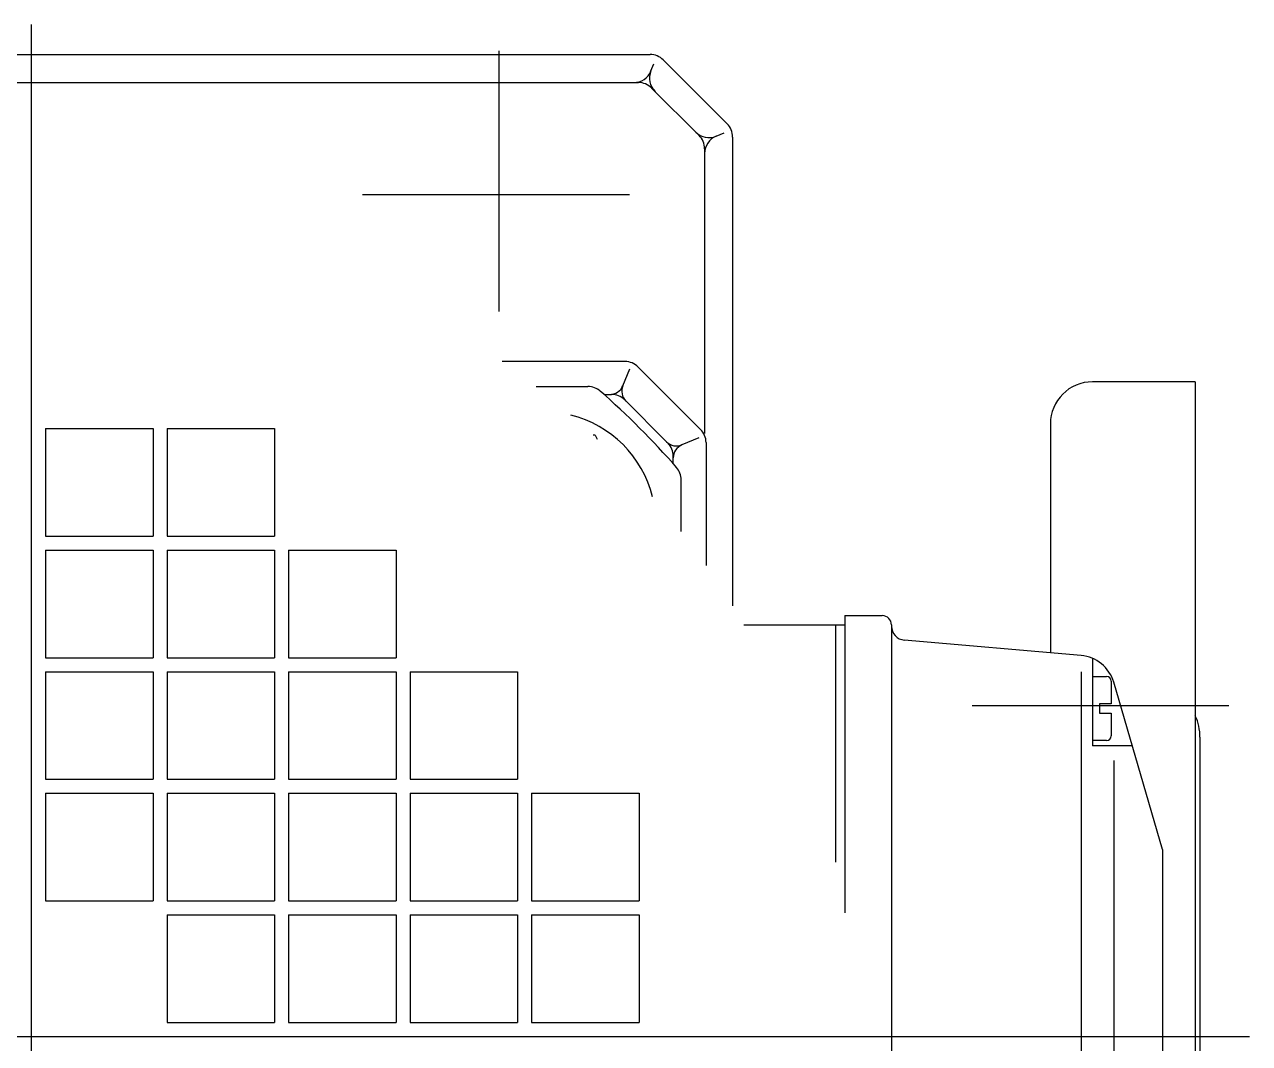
# Model space of a CAD drawing. Extents: x 226317 to 226469, y 8188101 to 8188260.
# Drawn here: x 226391.6884 to 226391.8195, y 8188233.8624 to 8188233.9713 of the extents above; entities that cross this region are included whole.
import ezdxf

# ---------------------------------------------------------------- set-up
doc = ezdxf.new("R2010")
doc.units = 0
doc.header["$LTSCALE"] = 15
doc.layers.get('0').update_dxf_attribs({"color": 250})
doc.layers.add('A-SANITARIOS', color=250, linetype='Continuous')

# ---------------------------------------------------------------- blocks, each defined once
blk = doc.blocks.new('BOMBAS-28.02.2025')
at = {"layer": 'A-SANITARIOS', "color": 8}
for p, q in [((2.172102834039833, -9.155586393550038, -9.617525271273668e-07), (2.172102834039833, -8.938282316550612, -9.617525271273668e-07)), ((2.172102834039833, -9.155586393550038, -9.617525271273668e-07), (2.172102834039833, -8.938282316550612, -9.617525271273668e-07)), ((2.222102832922246, -8.941088194027543, -9.617525271273668e-07), (2.222102832922246, -8.968959471210837, -9.617525271273668e-07)), ((2.222102832922246, -8.941088194027543, -9.617525271273668e-07), (2.222102832922246, -8.968959471210837, -9.617525271273668e-07)), ((2.105933398881461, -8.941486112773418, -9.617525271273668e-07), (2.238275195413735, -8.941486112773418, -9.617525271273668e-07)), ((2.105933398881461, -8.941486112773418, -9.617525271273668e-07), (2.238275195413735, -8.941486112773418, -9.617525271273668e-07)), ((2.238369888567831, -8.943251201882958, -9.617525271273668e-07), (2.238688209035899, -8.94248273409903, -9.617525271273668e-07)), ((2.238369888567831, -8.943251201882958, -9.617525271273668e-07), (2.238688209035899, -8.94248273409903, -9.617525271273668e-07)), ((2.239687033870723, -8.942073373124003, -9.617525271273668e-07), (2.246515809500124, -8.948901975527406, -9.617525271273668e-07)), ((2.239687033870723, -8.942073373124003, -9.617525271273668e-07), (2.246515809500124, -8.948901975527406, -9.617525271273668e-07)), ((2.107175585755613, -8.944486113265157, -9.617525271273668e-07), (2.237032032513525, -8.944486113265157, -9.617525271273668e-07)), ((2.107175585755613, -8.944486113265157, -9.617525271273668e-07), (2.237032032513525, -8.944486113265157, -9.617525271273668e-07)), ((2.238444459566381, -8.945073414593935, -9.617525271273668e-07), (2.243516066053417, -8.950144888833165, -9.617525271273668e-07)), ((2.238444459566381, -8.945073414593935, -9.617525271273668e-07), (2.243516066053417, -8.950144888833165, -9.617525271273668e-07)), ((2.245336065941956, -8.95021802186966, -9.617525271273668e-07), (2.246211896592285, -8.949855234473944, -9.617525271273668e-07)), ((2.245336065941956, -8.95021802186966, -9.617525271273668e-07), (2.246211896592285, -8.949855234473944, -9.617525271273668e-07)), ((2.247102833294775, -8.950314696878195, -9.617525271273668e-07), (2.247102833294775, -9.000453520566225, -9.617525271273668e-07)), ((2.247102833294775, -8.950314696878195, -9.617525271273668e-07), (2.247102833294775, -9.000453520566225, -9.617525271273668e-07)), ((2.244102832803037, -8.9515575543046, -9.617525271273668e-07), (2.244102832803037, -8.981996428221464, -9.617525271273668e-07)), ((2.244102832803037, -8.9515575543046, -9.617525271273668e-07), (2.244102832803037, -8.981996428221464, -9.617525271273668e-07)), ((2.236082081624772, -8.956486113369465, -9.617525271273668e-07), (2.207518362381961, -8.956486113369465, -9.617525271273668e-07)), ((2.236082081624772, -8.956486113369465, -9.617525271273668e-07), (2.207518362381961, -8.956486113369465, -9.617525271273668e-07)), ((2.235601610445883, -8.97432260029018, -9.617525271273668e-07), (2.222465869912412, -8.97432260029018, -9.617525271273668e-07)), ((2.235601610445883, -8.97432260029018, -9.617525271273668e-07), (2.222465869912412, -8.97432260029018, -9.617525271273668e-07)), ((2.235357933619525, -8.976909937337041, -9.617525271273668e-07), (2.2361027104198, -8.975111916661263, -9.617525271273668e-07)), ((2.235357933619525, -8.976909937337041, -9.617525271273668e-07), (2.2361027104198, -8.975111916661263, -9.617525271273668e-07)), ((2.243680066370871, -8.981573762372136, -9.617525271273668e-07), (2.237015205377247, -8.974908901378512, -9.617525271273668e-07)), ((2.243680066370871, -8.981573762372136, -9.617525271273668e-07), (2.237015205377247, -8.974908901378512, -9.617525271273668e-07)), ((2.296604298928287, -8.976486204192042, -9.617525271273668e-07), (2.285604300850537, -8.976486204192042, -9.617525271273668e-07)), ((2.296604298928287, -8.976486204192042, -9.617525271273668e-07), (2.285604300850537, -8.976486204192042, -9.617525271273668e-07)), ((2.296604298928287, -8.976486204192042, -9.617525271273668e-07), (2.296604298928287, -9.116486020386219, -9.617525271273668e-07)), ((2.296604298928287, -8.976486204192042, -9.617525271273668e-07), (2.296604298928287, -9.116486020386219, -9.617525271273668e-07)), ((2.226082079985645, -8.976986113935709, -9.617525271273668e-07), (2.23163066332927, -8.976986113935709, -9.617525271273668e-07)), ((2.226082079985645, -8.976986113935709, -9.617525271273668e-07), (2.23163066332927, -8.976986113935709, -9.617525271273668e-07)), ((2.23334795323899, -8.977836119011045, -9.617525271273668e-07), (2.234147022420075, -8.977836119011045, -9.617525271273668e-07)), ((2.23334795323899, -8.977836119011045, -9.617525271273668e-07), (2.234147022420075, -8.977836119011045, -9.617525271273668e-07)), ((2.235560250410344, -8.978422682732344, -9.617525271273668e-07), (2.240043970698025, -8.982906406745315, -9.617525271273668e-07)), ((2.235560250410344, -8.978422682732344, -9.617525271273668e-07), (2.240043970698025, -8.982906406745315, -9.617525271273668e-07)), ((2.17360283335438, -8.981486113741994, -9.617525271273668e-07), (2.185102834308054, -8.981486113741994, -9.617525271273668e-07)), ((2.17360283335438, -8.981486113741994, -9.617525271273668e-07), (2.17360283335438, -8.992986112833023, -9.617525271273668e-07)), ((2.17360283335438, -8.981486113741994, -9.617525271273668e-07), (2.185102834308054, -8.981486113741994, -9.617525271273668e-07)), ((2.17360283335438, -8.981486113741994, -9.617525271273668e-07), (2.17360283335438, -8.992986112833023, -9.617525271273668e-07)), ((2.185102834308054, -8.981486113741994, -9.617525271273668e-07), (2.185102834308054, -8.992986112833023, -9.617525271273668e-07)), ((2.185102834308054, -8.981486113741994, -9.617525271273668e-07), (2.185102834308054, -8.992986112833023, -9.617525271273668e-07)), ((2.186602833622601, -8.981486113741994, -9.617525271273668e-07), (2.198102834576275, -8.981486113741994, -9.617525271273668e-07)), ((2.186602833622601, -8.981486113741994, -9.617525271273668e-07), (2.186602833622601, -8.992986112833023, -9.617525271273668e-07)), ((2.186602833622601, -8.981486113741994, -9.617525271273668e-07), (2.198102834576275, -8.981486113741994, -9.617525271273668e-07)), ((2.186602833622601, -8.981486113741994, -9.617525271273668e-07), (2.186602833622601, -8.992986112833023, -9.617525271273668e-07)), ((2.198102834576275, -8.981486113741994, -9.617525271273668e-07), (2.198102834576275, -8.992986112833023, -9.617525271273668e-07)), ((2.198102834576275, -8.981486113741994, -9.617525271273668e-07), (2.198102834576275, -8.992986112833023, -9.617525271273668e-07)), ((2.281104299181607, -8.98098599165678, -9.617525271273668e-07), (2.281104299181607, -9.005464689806104, -9.617525271273668e-07)), ((2.281104299181607, -8.98098599165678, -9.617525271273668e-07), (2.281104299181607, -9.005464689806104, -9.617525271273668e-07)), ((2.232387258613016, -8.982185881584883, -9.617525271273668e-07), (2.232181693369057, -8.982185881584883, -9.617525271273668e-07)), ((2.232387258613016, -8.982185881584883, -9.617525271273668e-07), (2.232181693369057, -8.982185881584883, -9.617525271273668e-07)), ((2.232387154304888, -8.98218590579927, -9.617525271273668e-07), (2.232631483057048, -8.982609087601304, -9.617525271273668e-07)), ((2.232387154304888, -8.98218590579927, -9.617525271273668e-07), (2.232631483057048, -8.982609087601304, -9.617525271273668e-07)), ((2.24348284577718, -8.982483780011535, -9.617525271273668e-07), (2.241679073253181, -8.983230931684375, -9.617525271273668e-07)), ((2.24348284577718, -8.982483780011535, -9.617525271273668e-07), (2.241679073253181, -8.983230931684375, -9.617525271273668e-07)), ((2.244266162568238, -8.98298736475408, -9.617525271273668e-07), (2.244266162568238, -8.996122892946005, -9.617525271273668e-07)), ((2.244266162568238, -8.98298736475408, -9.617525271273668e-07), (2.244266162568238, -8.996122892946005, -9.617525271273668e-07)), ((2.24075273697963, -8.985241057351232, -9.617525271273668e-07), (2.24075273697963, -8.98444277793169, -9.617525271273668e-07)), ((2.24075273697963, -8.985241057351232, -9.617525271273668e-07), (2.24075273697963, -8.98444277793169, -9.617525271273668e-07)), ((2.241600883135106, -8.992504423484206, -9.617525271273668e-07), (2.241600883135106, -8.986957151442766, -9.617525271273668e-07)), ((2.241600883135106, -8.992504423484206, -9.617525271273668e-07), (2.241600883135106, -8.986957151442766, -9.617525271273668e-07)), ((2.17360283335438, -8.992986112833023, -9.617525271273668e-07), (2.185102834308054, -8.992986112833023, -9.617525271273668e-07)), ((2.17360283335438, -8.992986112833023, -9.617525271273668e-07), (2.185102834308054, -8.992986112833023, -9.617525271273668e-07)), ((2.186602833622601, -8.992986112833023, -9.617525271273668e-07), (2.198102834576275, -8.992986112833023, -9.617525271273668e-07)), ((2.186602833622601, -8.992986112833023, -9.617525271273668e-07), (2.198102834576275, -8.992986112833023, -9.617525271273668e-07)), ((2.17360283335438, -8.99448611214757, -9.617525271273668e-07), (2.185102834308054, -8.99448611214757, -9.617525271273668e-07)), ((2.17360283335438, -8.99448611214757, -9.617525271273668e-07), (2.17360283335438, -9.005986113101244, -9.617525271273668e-07)), ((2.17360283335438, -8.99448611214757, -9.617525271273668e-07), (2.185102834308054, -8.99448611214757, -9.617525271273668e-07)), ((2.17360283335438, -8.99448611214757, -9.617525271273668e-07), (2.17360283335438, -9.005986113101244, -9.617525271273668e-07)), ((2.185102834308054, -8.99448611214757, -9.617525271273668e-07), (2.185102834308054, -9.005986113101244, -9.617525271273668e-07)), ((2.185102834308054, -8.99448611214757, -9.617525271273668e-07), (2.185102834308054, -9.005986113101244, -9.617525271273668e-07)), ((2.186602833622601, -8.99448611214757, -9.617525271273668e-07), (2.198102834576275, -8.99448611214757, -9.617525271273668e-07)), ((2.186602833622601, -8.99448611214757, -9.617525271273668e-07), (2.186602833622601, -9.005986113101244, -9.617525271273668e-07)), ((2.186602833622601, -8.99448611214757, -9.617525271273668e-07), (2.198102834576275, -8.99448611214757, -9.617525271273668e-07)), ((2.186602833622601, -8.99448611214757, -9.617525271273668e-07), (2.186602833622601, -9.005986113101244, -9.617525271273668e-07)), ((2.198102834576275, -8.99448611214757, -9.617525271273668e-07), (2.198102834576275, -9.005986113101244, -9.617525271273668e-07)), ((2.198102834576275, -8.99448611214757, -9.617525271273668e-07), (2.198102834576275, -9.005986113101244, -9.617525271273668e-07)), ((2.199602833890822, -8.99448611214757, -9.617525271273668e-07), (2.211102832981851, -8.99448611214757, -9.617525271273668e-07)), ((2.199602833890822, -8.99448611214757, -9.617525271273668e-07), (2.199602833890822, -9.005986113101244, -9.617525271273668e-07)), ((2.199602833890822, -8.99448611214757, -9.617525271273668e-07), (2.211102832981851, -8.99448611214757, -9.617525271273668e-07)), ((2.199602833890822, -8.99448611214757, -9.617525271273668e-07), (2.199602833890822, -9.005986113101244, -9.617525271273668e-07)), ((2.211102832981851, -8.99448611214757, -9.617525271273668e-07), (2.211102832981851, -9.005986113101244, -9.617525271273668e-07)), ((2.211102832981851, -8.99448611214757, -9.617525271273668e-07), (2.211102832981851, -9.005986113101244, -9.617525271273668e-07)), ((2.259102833399083, -9.001486144959927, -9.617525271273668e-07), (2.263102834054735, -9.001486144959927, -9.617525271273668e-07)), ((2.259102833399083, -9.001486144959927, -9.617525271273668e-07), (2.259102833399083, -9.03325735218823, -9.617525271273668e-07)), ((2.259102833399083, -9.001486144959927, -9.617525271273668e-07), (2.263102834054735, -9.001486144959927, -9.617525271273668e-07)), ((2.259102833399083, -9.001486144959927, -9.617525271273668e-07), (2.259102833399083, -9.03325735218823, -9.617525271273668e-07)), ((2.248313038551714, -9.002486143261194, -9.617525271273668e-07), (2.259102833399083, -9.002486143261194, -9.617525271273668e-07)), ((2.248313038551714, -9.002486143261194, -9.617525271273668e-07), (2.259102833399083, -9.002486143261194, -9.617525271273668e-07)), ((2.258102833235171, -9.002486143261194, -9.617525271273668e-07), (2.258102833235171, -9.027831632643938, -9.617525271273668e-07)), ((2.258102833235171, -9.002486143261194, -9.617525271273668e-07), (2.258102833235171, -9.027831632643938, -9.617525271273668e-07)), ((2.264102834218647, -9.002486113458872, -9.617525271273668e-07), (2.264102834218647, -9.002611113712192, -9.617525271273668e-07)), ((2.264102834218647, -9.002486113458872, -9.617525271273668e-07), (2.264102834218647, -9.002611113712192, -9.617525271273668e-07)), ((2.264102834218647, -9.002611113712192, -9.617525271273668e-07), (2.264102834218647, -9.09036135673523, -9.617525271273668e-07)), ((2.264102834218647, -9.002611113712192, -9.617525271273668e-07), (2.264102834218647, -9.09036135673523, -9.617525271273668e-07)), ((2.284378713869955, -9.005749380216002, -9.617525271273668e-07), (2.265473010891583, -9.004105407744646, -9.617525271273668e-07)), ((2.284378713869955, -9.005749380216002, -9.617525271273668e-07), (2.265473010891583, -9.004105407744646, -9.617525271273668e-07)), ((2.17360283335438, -9.005986113101244, -9.617525271273668e-07), (2.185102834308054, -9.005986113101244, -9.617525271273668e-07)), ((2.17360283335438, -9.005986113101244, -9.617525271273668e-07), (2.185102834308054, -9.005986113101244, -9.617525271273668e-07)), ((2.186602833622601, -9.005986113101244, -9.617525271273668e-07), (2.198102834576275, -9.005986113101244, -9.617525271273668e-07)), ((2.186602833622601, -9.005986113101244, -9.617525271273668e-07), (2.198102834576275, -9.005986113101244, -9.617525271273668e-07)), ((2.199602833890822, -9.005986113101244, -9.617525271273668e-07), (2.211102832981851, -9.005986113101244, -9.617525271273668e-07)), ((2.199602833890822, -9.005986113101244, -9.617525271273668e-07), (2.211102832981851, -9.005986113101244, -9.617525271273668e-07)), ((2.285602833086159, -9.006055694073439, -9.617525271273668e-07), (2.285602833086159, -9.015422880649567, -9.617525271273668e-07)), ((2.285602833086159, -9.006055694073439, -9.617525271273668e-07), (2.285602833086159, -9.015422880649567, -9.617525271273668e-07)), ((2.17360283335438, -9.00748611241579, -9.617525271273668e-07), (2.185102834308054, -9.00748611241579, -9.617525271273668e-07)), ((2.17360283335438, -9.00748611241579, -9.617525271273668e-07), (2.17360283335438, -9.018986113369465, -9.617525271273668e-07)), ((2.17360283335438, -9.00748611241579, -9.617525271273668e-07), (2.185102834308054, -9.00748611241579, -9.617525271273668e-07)), ((2.17360283335438, -9.00748611241579, -9.617525271273668e-07), (2.17360283335438, -9.018986113369465, -9.617525271273668e-07)), ((2.185102834308054, -9.00748611241579, -9.617525271273668e-07), (2.185102834308054, -9.018986113369465, -9.617525271273668e-07)), ((2.185102834308054, -9.00748611241579, -9.617525271273668e-07), (2.185102834308054, -9.018986113369465, -9.617525271273668e-07)), ((2.186602833622601, -9.00748611241579, -9.617525271273668e-07), (2.198102834576275, -9.00748611241579, -9.617525271273668e-07)), ((2.186602833622601, -9.00748611241579, -9.617525271273668e-07), (2.186602833622601, -9.018986113369465, -9.617525271273668e-07)), ((2.186602833622601, -9.00748611241579, -9.617525271273668e-07), (2.198102834576275, -9.00748611241579, -9.617525271273668e-07)), ((2.186602833622601, -9.00748611241579, -9.617525271273668e-07), (2.186602833622601, -9.018986113369465, -9.617525271273668e-07)), ((2.198102834576275, -9.00748611241579, -9.617525271273668e-07), (2.198102834576275, -9.018986113369465, -9.617525271273668e-07)), ((2.198102834576275, -9.00748611241579, -9.617525271273668e-07), (2.198102834576275, -9.018986113369465, -9.617525271273668e-07)), ((2.199602833890822, -9.00748611241579, -9.617525271273668e-07), (2.211102832981851, -9.00748611241579, -9.617525271273668e-07)), ((2.199602833890822, -9.00748611241579, -9.617525271273668e-07), (2.199602833890822, -9.018986113369465, -9.617525271273668e-07)), ((2.199602833890822, -9.00748611241579, -9.617525271273668e-07), (2.211102832981851, -9.00748611241579, -9.617525271273668e-07)), ((2.199602833890822, -9.00748611241579, -9.617525271273668e-07), (2.199602833890822, -9.018986113369465, -9.617525271273668e-07)), ((2.211102832981851, -9.00748611241579, -9.617525271273668e-07), (2.211102832981851, -9.018986113369465, -9.617525271273668e-07)), ((2.211102832981851, -9.00748611241579, -9.617525271273668e-07), (2.211102832981851, -9.018986113369465, -9.617525271273668e-07)), ((2.212602834159043, -9.00748611241579, -9.617525271273668e-07), (2.224102833250072, -9.00748611241579, -9.617525271273668e-07)), ((2.212602834159043, -9.00748611241579, -9.617525271273668e-07), (2.212602834159043, -9.018986113369465, -9.617525271273668e-07)), ((2.212602834159043, -9.00748611241579, -9.617525271273668e-07), (2.224102833250072, -9.00748611241579, -9.617525271273668e-07)), ((2.212602834159043, -9.00748611241579, -9.617525271273668e-07), (2.212602834159043, -9.018986113369465, -9.617525271273668e-07)), ((2.224102833250072, -9.00748611241579, -9.617525271273668e-07), (2.224102833250072, -9.018986113369465, -9.617525271273668e-07)), ((2.224102833250072, -9.00748611241579, -9.617525271273668e-07), (2.224102833250072, -9.018986113369465, -9.617525271273668e-07)), ((2.284378468000796, -9.007501523941755, -9.617525271273668e-07), (2.284378468000796, -9.085781065747142, -9.617525271273668e-07)), ((2.284378468000796, -9.007501523941755, -9.617525271273668e-07), (2.284378468000796, -9.085781065747142, -9.617525271273668e-07)), ((2.285602833086159, -9.007992887869477, -9.617525271273668e-07), (2.287111134210136, -9.007992887869477, -9.617525271273668e-07)), ((2.285602833086159, -9.007992887869477, -9.617525271273668e-07), (2.287111134210136, -9.007992887869477, -9.617525271273668e-07)), ((2.28761113336077, -9.008492888882756, -9.617525271273668e-07), (2.28761113336077, -9.010922880843282, -9.617525271273668e-07)), ((2.28761113336077, -9.008492888882756, -9.617525271273668e-07), (2.28761113336077, -9.010922880843282, -9.617525271273668e-07)), ((2.293102833384182, -9.02648625895381, -9.617525271273668e-07), (2.287871078529861, -9.008611090481281, -9.617525271273668e-07)), ((2.293102833384182, -9.02648625895381, -9.617525271273668e-07), (2.287871078529861, -9.008611090481281, -9.617525271273668e-07)), ((2.300195609161165, -9.01113073527813, -9.617525271273668e-07), (2.272736622893717, -9.01113073527813, -9.617525271273668e-07)), ((2.300195609161165, -9.01113073527813, -9.617525271273668e-07), (2.272736622893717, -9.01113073527813, -9.617525271273668e-07)), ((2.28761113336077, -9.010922880843282, -9.617525271273668e-07), (2.286341112980153, -9.010922880843282, -9.617525271273668e-07)), ((2.286341112980153, -9.010922880843282, -9.617525271273668e-07), (2.286341112980153, -9.011922881007195, -9.617525271273668e-07)), ((2.28761113336077, -9.010922880843282, -9.617525271273668e-07), (2.286341112980153, -9.010922880843282, -9.617525271273668e-07)), ((2.286341112980153, -9.010922880843282, -9.617525271273668e-07), (2.286341112980153, -9.011922881007195, -9.617525271273668e-07)), ((2.286341112980153, -9.011922881007195, -9.617525271273668e-07), (2.28761113336077, -9.011922881007195, -9.617525271273668e-07)), ((2.286341112980153, -9.011922881007195, -9.617525271273668e-07), (2.28761113336077, -9.011922881007195, -9.617525271273668e-07)), ((2.28761113336077, -9.011922881007195, -9.617525271273668e-07), (2.28761113336077, -9.01435287296772, -9.617525271273668e-07)), ((2.28761113336077, -9.011922881007195, -9.617525271273668e-07), (2.28761113336077, -9.01435287296772, -9.617525271273668e-07)), ((2.297104298078921, -9.014485837891698, -9.617525271273668e-07), (2.297104298078921, -9.078486388549209, -9.617525271273668e-07)), ((2.297104298078921, -9.014485837891698, -9.617525271273668e-07), (2.297104298078921, -9.078486388549209, -9.617525271273668e-07)), ((2.287111134210136, -9.014852873980999, -9.617525271273668e-07), (2.285602833086159, -9.014852873980999, -9.617525271273668e-07)), ((2.287111134210136, -9.014852873980999, -9.617525271273668e-07), (2.285602833086159, -9.014852873980999, -9.617525271273668e-07)), ((2.289864796155598, -9.015422880649567, -9.617525271273668e-07), (2.285602833086159, -9.015422880649567, -9.617525271273668e-07)), ((2.289864796155598, -9.015422880649567, -9.617525271273668e-07), (2.285602833086159, -9.015422880649567, -9.617525271273668e-07)), ((2.287870897853281, -9.016989775002003, -9.617525271273668e-07), (2.287870897853281, -9.075474638491869, -9.617525271273668e-07)), ((2.287870897853281, -9.016989775002003, -9.617525271273668e-07), (2.287870897853281, -9.075474638491869, -9.617525271273668e-07)), ((2.17360283335438, -9.018986113369465, -9.617525271273668e-07), (2.185102834308054, -9.018986113369465, -9.617525271273668e-07)), ((2.17360283335438, -9.018986113369465, -9.617525271273668e-07), (2.185102834308054, -9.018986113369465, -9.617525271273668e-07)), ((2.186602833622601, -9.018986113369465, -9.617525271273668e-07), (2.198102834576275, -9.018986113369465, -9.617525271273668e-07)), ((2.186602833622601, -9.018986113369465, -9.617525271273668e-07), (2.198102834576275, -9.018986113369465, -9.617525271273668e-07)), ((2.199602833890822, -9.018986113369465, -9.617525271273668e-07), (2.211102832981851, -9.018986113369465, -9.617525271273668e-07)), ((2.199602833890822, -9.018986113369465, -9.617525271273668e-07), (2.211102832981851, -9.018986113369465, -9.617525271273668e-07)), ((2.212602834159043, -9.018986113369465, -9.617525271273668e-07), (2.224102833250072, -9.018986113369465, -9.617525271273668e-07)), ((2.212602834159043, -9.018986113369465, -9.617525271273668e-07), (2.224102833250072, -9.018986113369465, -9.617525271273668e-07)), ((2.17360283335438, -9.020486112684011, -9.617525271273668e-07), (2.17360283335438, -9.031986113637686, -9.617525271273668e-07)), ((2.17360283335438, -9.020486112684011, -9.617525271273668e-07), (2.185102834308054, -9.020486112684011, -9.617525271273668e-07)), ((2.17360283335438, -9.020486112684011, -9.617525271273668e-07), (2.17360283335438, -9.031986113637686, -9.617525271273668e-07)), ((2.17360283335438, -9.020486112684011, -9.617525271273668e-07), (2.185102834308054, -9.020486112684011, -9.617525271273668e-07)), ((2.185102834308054, -9.020486112684011, -9.617525271273668e-07), (2.185102834308054, -9.031986113637686, -9.617525271273668e-07)), ((2.185102834308054, -9.020486112684011, -9.617525271273668e-07), (2.185102834308054, -9.031986113637686, -9.617525271273668e-07)), ((2.186602833622601, -9.020486112684011, -9.617525271273668e-07), (2.198102834576275, -9.020486112684011, -9.617525271273668e-07)), ((2.186602833622601, -9.020486112684011, -9.617525271273668e-07), (2.186602833622601, -9.031986113637686, -9.617525271273668e-07)), ((2.186602833622601, -9.020486112684011, -9.617525271273668e-07), (2.198102834576275, -9.020486112684011, -9.617525271273668e-07)), ((2.186602833622601, -9.020486112684011, -9.617525271273668e-07), (2.186602833622601, -9.031986113637686, -9.617525271273668e-07)), ((2.198102834576275, -9.020486112684011, -9.617525271273668e-07), (2.198102834576275, -9.031986113637686, -9.617525271273668e-07)), ((2.198102834576275, -9.020486112684011, -9.617525271273668e-07), (2.198102834576275, -9.031986113637686, -9.617525271273668e-07)), ((2.199602833890822, -9.020486112684011, -9.617525271273668e-07), (2.211102832981851, -9.020486112684011, -9.617525271273668e-07)), ((2.199602833890822, -9.020486112684011, -9.617525271273668e-07), (2.199602833890822, -9.031986113637686, -9.617525271273668e-07)), ((2.199602833890822, -9.020486112684011, -9.617525271273668e-07), (2.211102832981851, -9.020486112684011, -9.617525271273668e-07)), ((2.199602833890822, -9.020486112684011, -9.617525271273668e-07), (2.199602833890822, -9.031986113637686, -9.617525271273668e-07)), ((2.211102832981851, -9.020486112684011, -9.617525271273668e-07), (2.211102832981851, -9.031986113637686, -9.617525271273668e-07)), ((2.211102832981851, -9.020486112684011, -9.617525271273668e-07), (2.211102832981851, -9.031986113637686, -9.617525271273668e-07)), ((2.212602834159043, -9.020486112684011, -9.617525271273668e-07), (2.224102833250072, -9.020486112684011, -9.617525271273668e-07)), ((2.212602834159043, -9.020486112684011, -9.617525271273668e-07), (2.212602834159043, -9.031986113637686, -9.617525271273668e-07)), ((2.212602834159043, -9.020486112684011, -9.617525271273668e-07), (2.224102833250072, -9.020486112684011, -9.617525271273668e-07)), ((2.212602834159043, -9.020486112684011, -9.617525271273668e-07), (2.212602834159043, -9.031986113637686, -9.617525271273668e-07)), ((2.224102833250072, -9.020486112684011, -9.617525271273668e-07), (2.224102833250072, -9.031986113637686, -9.617525271273668e-07)), ((2.224102833250072, -9.020486112684011, -9.617525271273668e-07), (2.224102833250072, -9.031986113637686, -9.617525271273668e-07)), ((2.225602834427264, -9.020486112684011, -9.617525271273668e-07), (2.237102831655648, -9.020486112684011, -9.617525271273668e-07)), ((2.225602834427264, -9.020486112684011, -9.617525271273668e-07), (2.225602834427264, -9.031986113637686, -9.617525271273668e-07)), ((2.225602834427264, -9.020486112684011, -9.617525271273668e-07), (2.237102831655648, -9.020486112684011, -9.617525271273668e-07)), ((2.225602834427264, -9.020486112684011, -9.617525271273668e-07), (2.225602834427264, -9.031986113637686, -9.617525271273668e-07)), ((2.237102831655648, -9.020486112684011, -9.617525271273668e-07), (2.237102831655648, -9.031986113637686, -9.617525271273668e-07)), ((2.237102831655648, -9.020486112684011, -9.617525271273668e-07), (2.237102831655648, -9.031986113637686, -9.617525271273668e-07)), ((2.293102833384182, -9.02648614346981, -9.617525271273668e-07), (2.293102833384182, -9.066486082971096, -9.617525271273668e-07)), ((2.293102833384182, -9.02648614346981, -9.617525271273668e-07), (2.293102833384182, -9.066486082971096, -9.617525271273668e-07)), ((2.17360283335438, -9.031986113637686, -9.617525271273668e-07), (2.185102834308054, -9.031986113637686, -9.617525271273668e-07)), ((2.17360283335438, -9.031986113637686, -9.617525271273668e-07), (2.185102834308054, -9.031986113637686, -9.617525271273668e-07)), ((2.186602833622601, -9.031986113637686, -9.617525271273668e-07), (2.198102834576275, -9.031986113637686, -9.617525271273668e-07)), ((2.186602833622601, -9.031986113637686, -9.617525271273668e-07), (2.198102834576275, -9.031986113637686, -9.617525271273668e-07)), ((2.199602833890822, -9.031986113637686, -9.617525271273668e-07), (2.211102832981851, -9.031986113637686, -9.617525271273668e-07)), ((2.199602833890822, -9.031986113637686, -9.617525271273668e-07), (2.211102832981851, -9.031986113637686, -9.617525271273668e-07)), ((2.212602834159043, -9.031986113637686, -9.617525271273668e-07), (2.224102833250072, -9.031986113637686, -9.617525271273668e-07)), ((2.212602834159043, -9.031986113637686, -9.617525271273668e-07), (2.224102833250072, -9.031986113637686, -9.617525271273668e-07)), ((2.225602834427264, -9.031986113637686, -9.617525271273668e-07), (2.237102831655648, -9.031986113637686, -9.617525271273668e-07)), ((2.225602834427264, -9.031986113637686, -9.617525271273668e-07), (2.237102831655648, -9.031986113637686, -9.617525271273668e-07)), ((2.186602833622601, -9.033486112952232, -9.617525271273668e-07), (2.186602833622601, -9.044986113905907, -9.617525271273668e-07)), ((2.186602833622601, -9.033486112952232, -9.617525271273668e-07), (2.198102834576275, -9.033486112952232, -9.617525271273668e-07)), ((2.186602833622601, -9.033486112952232, -9.617525271273668e-07), (2.186602833622601, -9.044986113905907, -9.617525271273668e-07)), ((2.186602833622601, -9.033486112952232, -9.617525271273668e-07), (2.198102834576275, -9.033486112952232, -9.617525271273668e-07)), ((2.198102834576275, -9.033486112952232, -9.617525271273668e-07), (2.198102834576275, -9.044986113905907, -9.617525271273668e-07)), ((2.198102834576275, -9.033486112952232, -9.617525271273668e-07), (2.198102834576275, -9.044986113905907, -9.617525271273668e-07)), ((2.199602833890822, -9.033486112952232, -9.617525271273668e-07), (2.199602833890822, -9.044986113905907, -9.617525271273668e-07)), ((2.199602833890822, -9.033486112952232, -9.617525271273668e-07), (2.211102832981851, -9.033486112952232, -9.617525271273668e-07)), ((2.199602833890822, -9.033486112952232, -9.617525271273668e-07), (2.199602833890822, -9.044986113905907, -9.617525271273668e-07)), ((2.199602833890822, -9.033486112952232, -9.617525271273668e-07), (2.211102832981851, -9.033486112952232, -9.617525271273668e-07)), ((2.211102832981851, -9.033486112952232, -9.617525271273668e-07), (2.211102832981851, -9.044986113905907, -9.617525271273668e-07)), ((2.211102832981851, -9.033486112952232, -9.617525271273668e-07), (2.211102832981851, -9.044986113905907, -9.617525271273668e-07)), ((2.212602834159043, -9.033486112952232, -9.617525271273668e-07), (2.212602834159043, -9.044986113905907, -9.617525271273668e-07)), ((2.212602834159043, -9.033486112952232, -9.617525271273668e-07), (2.224102833250072, -9.033486112952232, -9.617525271273668e-07)), ((2.212602834159043, -9.033486112952232, -9.617525271273668e-07), (2.212602834159043, -9.044986113905907, -9.617525271273668e-07)), ((2.212602834159043, -9.033486112952232, -9.617525271273668e-07), (2.224102833250072, -9.033486112952232, -9.617525271273668e-07)), ((2.224102833250072, -9.033486112952232, -9.617525271273668e-07), (2.224102833250072, -9.044986113905907, -9.617525271273668e-07)), ((2.224102833250072, -9.033486112952232, -9.617525271273668e-07), (2.224102833250072, -9.044986113905907, -9.617525271273668e-07)), ((2.225602834427264, -9.033486112952232, -9.617525271273668e-07), (2.237102831655648, -9.033486112952232, -9.617525271273668e-07)), ((2.225602834427264, -9.033486112952232, -9.617525271273668e-07), (2.225602834427264, -9.044986113905907, -9.617525271273668e-07)), ((2.225602834427264, -9.033486112952232, -9.617525271273668e-07), (2.237102831655648, -9.033486112952232, -9.617525271273668e-07)), ((2.225602834427264, -9.033486112952232, -9.617525271273668e-07), (2.225602834427264, -9.044986113905907, -9.617525271273668e-07)), ((2.237102831655648, -9.033486112952232, -9.617525271273668e-07), (2.237102831655648, -9.044986113905907, -9.617525271273668e-07)), ((2.237102831655648, -9.033486112952232, -9.617525271273668e-07), (2.237102831655648, -9.044986113905907, -9.617525271273668e-07)), ((2.186602833622601, -9.044986113905907, -9.617525271273668e-07), (2.198102834576275, -9.044986113905907, -9.617525271273668e-07)), ((2.186602833622601, -9.044986113905907, -9.617525271273668e-07), (2.198102834576275, -9.044986113905907, -9.617525271273668e-07)), ((2.199602833890822, -9.044986113905907, -9.617525271273668e-07), (2.211102832981851, -9.044986113905907, -9.617525271273668e-07)), ((2.199602833890822, -9.044986113905907, -9.617525271273668e-07), (2.211102832981851, -9.044986113905907, -9.617525271273668e-07)), ((2.212602834159043, -9.044986113905907, -9.617525271273668e-07), (2.224102833250072, -9.044986113905907, -9.617525271273668e-07)), ((2.212602834159043, -9.044986113905907, -9.617525271273668e-07), (2.224102833250072, -9.044986113905907, -9.617525271273668e-07)), ((2.225602834427264, -9.044986113905907, -9.617525271273668e-07), (2.237102831655648, -9.044986113905907, -9.617525271273668e-07)), ((2.225602834427264, -9.044986113905907, -9.617525271273668e-07), (2.237102831655648, -9.044986113905907, -9.617525271273668e-07)), ((2.041520069295075, -9.046486113220453, -9.617525271273668e-07), (2.302399708831217, -9.046486113220453, -9.617525271273668e-07)), ((2.041520069295075, -9.046486113220453, -9.617525271273668e-07), (2.302399708831217, -9.046486113220453, -9.617525271273668e-07))]:
    blk.add_line(p, q, dxfattribs=at)
for centre, radius, start, end in [((2.238275195413735, -8.943486113101244, -9.617525271273668e-07), 0.002, 45.00480814000584, 90.00001814269001), ((2.238275195413735, -8.943486113101244, -9.617525271273668e-07), 0.002, 45.00480814000584, 90.00001814269001), ((2.236524223291781, -8.942486144602299, -9.617525271273668e-07), 0.002, 269.9993259457063, 337.4991348888602), ((2.236524223291781, -8.942486144602299, -9.617525271273668e-07), 0.002, 269.9993259457063, 337.4991348888602), ((2.240219776460435, -8.944016721099615, -9.617525271273668e-07), 0.002, 157.4999840405556, 224.9997622140645), ((2.240219776460435, -8.944016721099615, -9.617525271273668e-07), 0.002, 157.4999840405556, 224.9997622140645), ((2.237032032513525, -8.946486113592982, -9.617525271273668e-07), 0.002, 45.00087395151111, 90.00018206723009), ((2.237032032513525, -8.946486113592982, -9.617525271273668e-07), 0.002, 45.00087395151111, 90.00018206723009), ((2.245103810855653, -8.950314603745937, -9.617525271273668e-07), 0.002, 359.9996909339401, 45.00074717023453), ((2.245103810855653, -8.950314603745937, -9.617525271273668e-07), 0.002, 359.9996909339401, 45.00074717023453), ((2.244572560244706, -8.948369536548853, -9.617525271273668e-07), 0.002, 224.9972561337271, 292.495346971448), ((2.244572560244706, -8.948369536548853, -9.617525271273668e-07), 0.002, 224.9972561337271, 292.495346971448), ((2.2421035663574, -8.951557524502277, -9.617525271273668e-07), 0.002, 359.9995818643567, 45.00047398949275), ((2.2421035663574, -8.951557524502277, -9.617525271273668e-07), 0.002, 359.9995818643567, 45.00047398949275), ((2.246103323006537, -8.95206500031054, -9.617525271273668e-07), 0.002, 112.5069119760048, 180.0002770495482), ((2.246103323006537, -8.95206500031054, -9.617525271273668e-07), 0.002, 112.5069119760048, 180.0002770495482), ((2.235601610445883, -8.976322600618005, -9.617525271273668e-07), 0.002, 45.00000007546365, 90.0064660547246), ((2.235601610445883, -8.976322600618005, -9.617525271273668e-07), 0.002, 45.00000007546365, 90.0064660547246), ((2.285602833086159, -8.98098599165678, -9.617525271273668e-07), 0.004499994, 90.00005208019242, 180.0000358584931), ((2.285602833086159, -8.98098599165678, -9.617525271273668e-07), 0.004499994, 90.00005208019242, 180.0000358584931), ((2.23163066332927, -8.97898611240089, -9.617525271273668e-07), 0.002, 48.59038410491748, 90.00002497287913), ((2.23163066332927, -8.97898611240089, -9.617525271273668e-07), 0.002, 48.59038410491748, 90.00002497287913), ((2.172101124131586, -9.046486113220453, -9.617525271273668e-07), 0.092, 41.40951918272317, 48.59033021104803), ((2.172101124131586, -9.046486113220453, -9.617525271273668e-07), 0.092, 41.40951918272317, 48.59033021104803), ((2.233972950780299, -8.976336119696498, -9.617525271273668e-07), 0.0015, 270.0001459952935, 337.4997360881635), ((2.233972950780299, -8.976336119696498, -9.617525271273668e-07), 0.0015, 270.0001459952935, 337.4997360881635), ((2.234147022420075, -8.97983611933887, -9.617525271273668e-07), 0.002, 44.99972599151642, 89.9996360789833), ((2.234147022420075, -8.97983611933887, -9.617525271273668e-07), 0.002, 44.99972599151642, 89.9996360789833), ((2.236744678521063, -8.977484190836549, -9.617525271273668e-07), 0.0015, 157.4996460439666, 225.0001621713664), ((2.236744678521063, -8.977484190836549, -9.617525271273668e-07), 0.0015, 157.4996460439666, 225.0001621713664), ((2.226902638503816, -8.991685941815376, -9.617525271273668e-07), 0.012, 13.97714405465786, 76.02324503956895), ((2.226902638503816, -8.991685941815376, -9.617525271273668e-07), 0.012, 13.97714405465786, 76.02324503956895), ((2.242266894259956, -8.98298736475408, -9.617525271273668e-07), 0.002, 359.9998138773451, 44.99994121382299), ((2.242266894259956, -8.98298736475408, -9.617525271273668e-07), 0.002, 359.9998138773451, 44.99994121382299), ((2.241105520108249, -8.98184490762651, -9.617525271273668e-07), 0.0015, 225.0006541978486, 292.5004278371069), ((2.241105520108249, -8.98184490762651, -9.617525271273668e-07), 0.0015, 225.0006541978486, 292.5004278371069), ((2.238753468671348, -8.984442686662078, -9.617525271273668e-07), 0.002, 359.9999780153286, 44.99966803661859), ((2.238753468671348, -8.984442686662078, -9.617525271273668e-07), 0.002, 359.9999780153286, 44.99966803661859), ((2.242253466451075, -8.984616544097662, -9.617525271273668e-07), 0.0015, 112.4995899816595, 180.0001278526035), ((2.242253466451075, -8.984616544097662, -9.617525271273668e-07), 0.0015, 112.4995899816595, 180.0001278526035), ((2.239600879081991, -8.986957151442766, -9.617525271273668e-07), 0.002, 2.198467139097746e-05, 41.40960100209162), ((2.239600879081991, -8.986957151442766, -9.617525271273668e-07), 0.002, 2.198467139097746e-05, 41.40960100209162), ((2.263102834054735, -9.002486113458872, -9.617525271273668e-07), 0.001, 359.9999780153286, 89.99997310613014), ((2.263102834054735, -9.002486113458872, -9.617525271273668e-07), 0.001, 359.9999780153286, 89.99997310613014), ((2.265602833533194, -9.002611113712192, -9.617525271273668e-07), 0.0015, 180, 265.0304459980536), ((2.265602833533194, -9.002611113712192, -9.617525271273668e-07), 0.0015, 180, 265.0304459980536), ((2.28403203462949, -9.009734435006976, -9.617525271273668e-07), 0.003999999000000001, 16.31315100193525, 85.03021505217023), ((2.28403203462949, -9.009734435006976, -9.617525271273668e-07), 0.003999999000000001, 16.31315100193525, 85.03021505217023), ((2.287111134210136, -9.008492888882756, -9.617525271273668e-07), 0.0005, 3.585849314256226e-05, 89.99997011792239), ((2.287111134210136, -9.008492888882756, -9.617525271273668e-07), 0.0005, 3.585849314256226e-05, 89.99997011792239), ((2.291602834069636, -9.014485837891698, -9.617525271273668e-07), 0.005499992, 3.585849314256226e-05, 24.58314388491287), ((2.291602834069636, -9.014485837891698, -9.617525271273668e-07), 0.005499992, 3.585849314256226e-05, 24.58314388491287), ((2.287111134210136, -9.014352904632688, -9.617525271273668e-07), 0.0005, 270.0000160082558, 359.9999780153286), ((2.287111134210136, -9.014352904632688, -9.617525271273668e-07), 0.0005, 270.0000160082558, 359.9999780153286)]:
    blk.add_arc(centre, radius, start, end, dxfattribs=at)

msp = doc.modelspace()

# ---------------------------------------------------------------- block references
msp.add_blockref('BOMBAS-28.02.2025', (226389.5170881864, 8188242.909606731))

doc.saveas('drawing.dxf')
